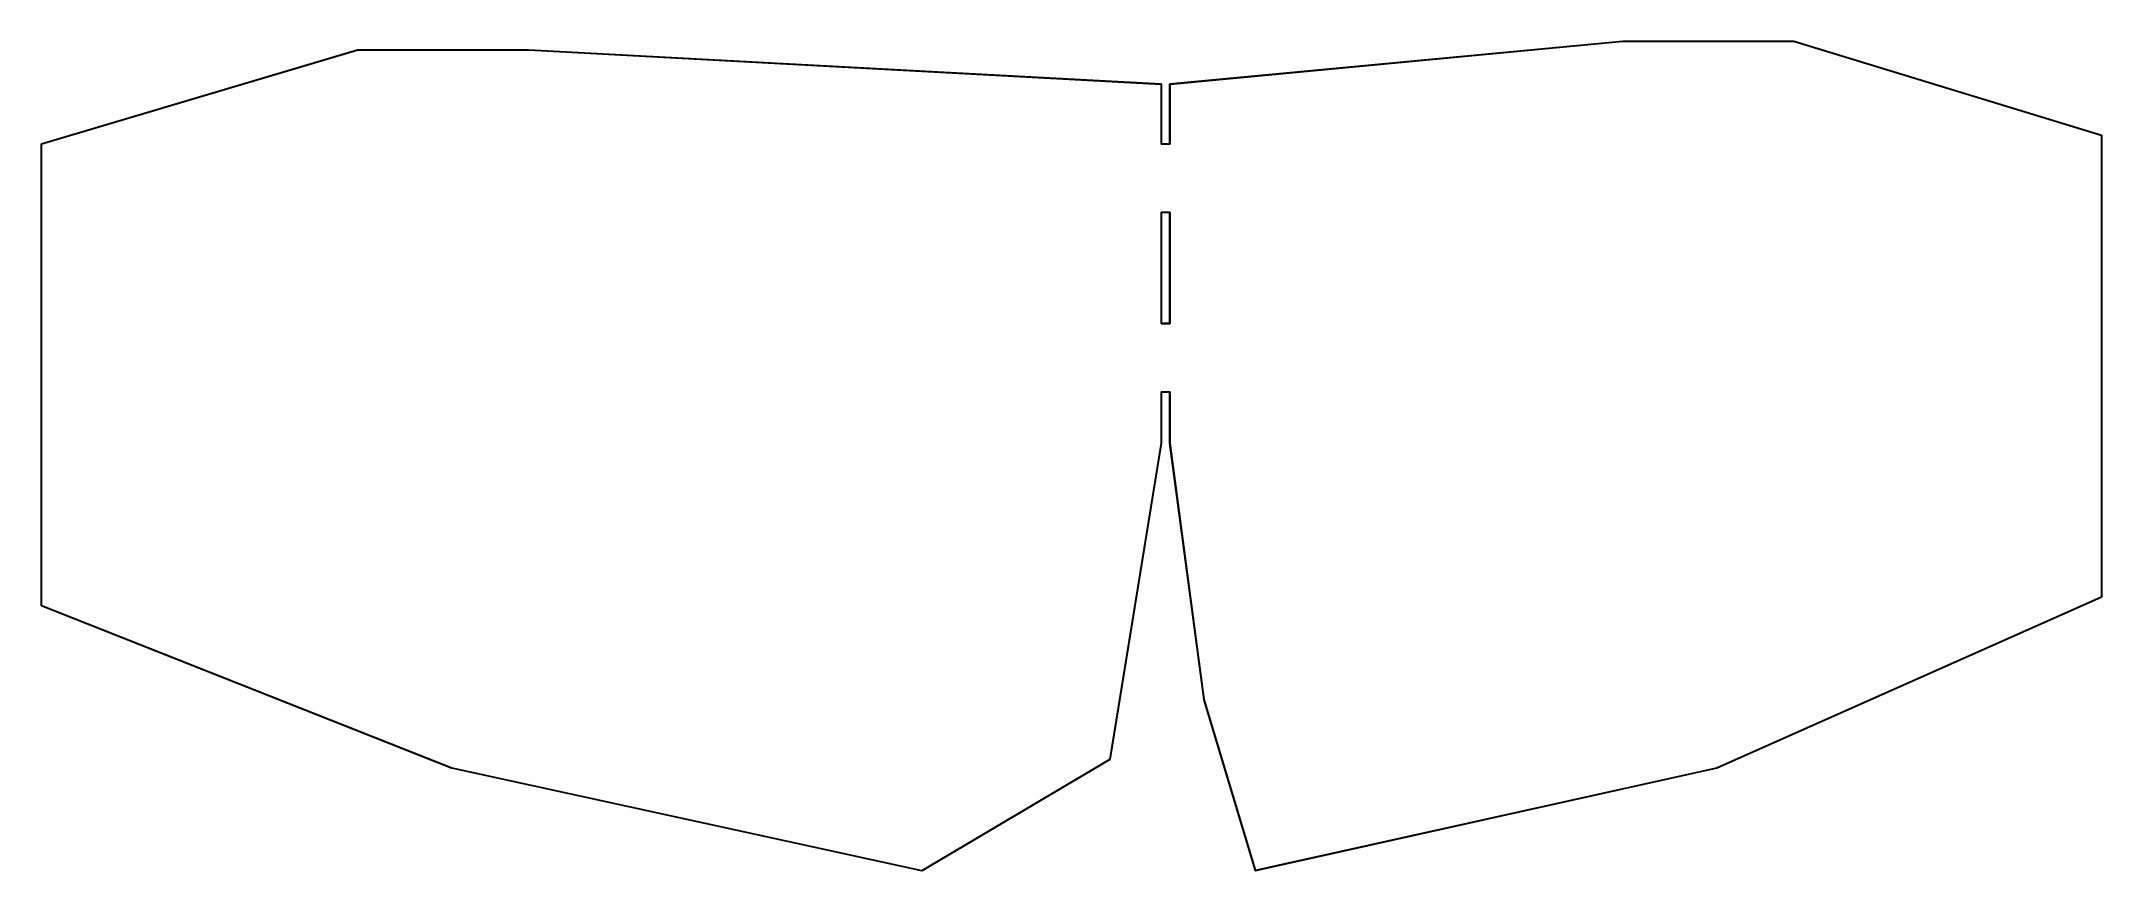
# Model space of a CAD drawing. Extents: x 173 to 414, y -219 to -122.
import ezdxf

# ---------------------------------------------------------------- set-up
doc = ezdxf.new("R2010")
doc.units = 0
doc.layers.add('BLACK', color=7, linetype='CONTINUOUS')

msp = doc.modelspace()

# ---------------------------------------------------------------- linework, layer by layer
at = {"layer": 'BLACK', "linetype": 'CONTINUOUS'}
for p, q in [((305, -126.975), (357.998, -121.975)), ((358.001, -122.025), (305.025, -127.023)), ((357.998, -121.975), (357.999, -121.975)), ((357.999, -121.975), (357.999, -121.975)), ((357.999, -121.975), (357.999, -121.975)), ((357.999, -121.975), (358, -121.975)), ((358, -121.975), (377.998, -121.975)), ((377.996, -122.025), (358.001, -122.025)), ((413.975, -133.019), (377.996, -122.025)), ((377.998, -121.975), (377.998, -121.975)), ((377.998, -121.975), (377.999, -121.975)), ((377.999, -121.975), (378.001, -121.975)), ((378.001, -121.975), (378.001, -121.975)), ((378.001, -121.975), (378.003, -121.975)), ((378.003, -121.975), (378.004, -121.975)), ((378.004, -121.975), (378.005, -121.975)), ((378.005, -121.975), (378.006, -121.976)), ((378.006, -121.976), (378.006, -121.976)), ((378.006, -121.976), (378.007, -121.976)), ((378.007, -121.976), (378.01, -121.977)), ((378.01, -121.977), (378.01, -121.977)), ((378.01, -121.977), (414.008, -132.976)), ((172.995, -133.975), (209.993, -122.976)), ((210.004, -123.025), (173.025, -134.019)), ((209.993, -122.976), (209.995, -122.975)), ((209.995, -122.975), (209.996, -122.975)), ((209.996, -122.975), (209.998, -122.975)), ((209.998, -122.975), (210, -122.975)), ((210, -122.975), (229.999, -122.975)), ((229.999, -123.025), (210.004, -123.025)), ((229.999, -122.975), (230, -122.975)), ((303.975, -127.024), (229.999, -123.025)), ((230, -122.975), (230.001, -122.975)), ((230.001, -122.975), (230.001, -122.975)), ((230.001, -122.975), (230.002, -122.975)), ((230.002, -122.975), (303.999, -126.975)), ((303.975, -133.999), (303.975, -127.024)), ((303.999, -126.975), (304, -126.975)), ((304, -126.975), (304.002, -126.975)), ((304.002, -126.975), (304.003, -126.975)), ((304.003, -126.975), (304.003, -126.975)), ((304.003, -126.975), (304.005, -126.975)), ((304.005, -126.975), (304.006, -126.976)), ((304.006, -126.976), (304.006, -126.976)), ((304.006, -126.976), (304.008, -126.976)), ((304.008, -126.976), (304.01, -126.977)), ((304.01, -126.977), (304.01, -126.977)), ((304.01, -126.977), (304.011, -126.977)), ((304.011, -126.977), (304.012, -126.978)), ((304.012, -126.978), (304.014, -126.979)), ((304.014, -126.979), (304.014, -126.98)), ((304.014, -126.98), (304.015, -126.98)), ((304.015, -126.98), (304.016, -126.981)), ((304.016, -126.981), (304.018, -126.982)), ((304.018, -126.982), (304.018, -126.983)), ((304.018, -126.983), (304.019, -126.983)), ((304.019, -126.983), (304.02, -126.985)), ((304.02, -126.985), (304.021, -126.986)), ((304.021, -126.986), (304.021, -126.987)), ((304.021, -126.987), (304.022, -126.987)), ((304.022, -126.987), (304.022, -126.989)), ((304.022, -126.989), (304.023, -126.99)), ((304.023, -126.99), (304.023, -126.991)), ((304.023, -126.991), (304.024, -126.992)), ((304.024, -126.992), (304.024, -126.993)), ((304.024, -126.993), (304.025, -126.995)), ((304.025, -126.995), (304.025, -126.996)), ((304.025, -126.996), (304.025, -126.996)), ((304.025, -126.996), (304.025, -126.998)), ((304.025, -126.998), (304.025, -126.999)), ((304.025, -126.999), (304.025, -126.999)), ((304.025, -126.999), (304.025, -127.001)), ((304.025, -127.001), (304.025, -127.002)), ((304.025, -127.002), (304.025, -133.975)), ((304.975, -126.995), (304.976, -126.994)), ((304.975, -126.996), (304.975, -126.995)), ((304.975, -126.997), (304.975, -126.996)), ((304.975, -126.999), (304.975, -126.997)), ((304.975, -127), (304.975, -126.999)), ((304.975, -126.999), (304.975, -126.999)), ((304.975, -127.002), (304.975, -127)), ((304.975, -133.975), (304.975, -127.002)), ((304.975, -127.002), (304.975, -127.002)), ((304.976, -126.992), (304.977, -126.99)), ((304.976, -126.993), (304.976, -126.992)), ((304.976, -126.994), (304.976, -126.993)), ((304.977, -126.989), (304.978, -126.988)), ((304.977, -126.99), (304.977, -126.989)), ((304.978, -126.988), (304.979, -126.987)), ((304.979, -126.986), (304.98, -126.985)), ((304.979, -126.987), (304.979, -126.986)), ((304.98, -126.985), (304.981, -126.984)), ((304.981, -126.983), (304.982, -126.982)), ((304.981, -126.984), (304.981, -126.983)), ((304.982, -126.982), (304.983, -126.981)), ((304.983, -126.981), (304.984, -126.981)), ((304.984, -126.981), (304.985, -126.98)), ((304.985, -126.98), (304.986, -126.979)), ((304.986, -126.979), (304.987, -126.979)), ((304.987, -126.979), (304.988, -126.978)), ((304.988, -126.978), (304.989, -126.977)), ((304.989, -126.977), (304.99, -126.977)), ((304.99, -126.977), (304.992, -126.976)), ((304.992, -126.976), (304.993, -126.976)), ((304.993, -126.976), (304.994, -126.976)), ((304.994, -126.976), (304.995, -126.975)), ((304.995, -126.975), (304.996, -126.975)), ((304.996, -126.975), (304.996, -126.975)), ((304.996, -126.975), (304.998, -126.975)), ((304.998, -126.975), (305, -126.975)), ((305, -126.975), (305, -126.975)), ((305.025, -127.023), (305.025, -133.999)), ((172.975, -133.995), (172.976, -133.994)), ((172.975, -133.996), (172.975, -133.995)), ((172.975, -133.997), (172.975, -133.996)), ((172.975, -133.999), (172.975, -133.997)), ((172.975, -134), (172.975, -133.999)), ((172.975, -133.999), (172.975, -133.999)), ((172.975, -134.002), (172.975, -134)), ((172.975, -187.999), (172.975, -134.002)), ((172.975, -134.002), (172.975, -134.002)), ((172.976, -133.992), (172.977, -133.99)), ((172.976, -133.993), (172.976, -133.992)), ((172.976, -133.994), (172.976, -133.993)), ((172.977, -133.989), (172.978, -133.988)), ((172.977, -133.99), (172.977, -133.989)), ((172.978, -133.988), (172.979, -133.987)), ((172.979, -133.986), (172.98, -133.985)), ((172.979, -133.987), (172.979, -133.986)), ((172.98, -133.985), (172.981, -133.984)), ((172.981, -133.983), (172.982, -133.982)), ((172.981, -133.984), (172.981, -133.983)), ((172.982, -133.982), (172.983, -133.981)), ((172.983, -133.981), (172.984, -133.98)), ((172.984, -133.98), (172.985, -133.98)), ((172.985, -133.98), (172.986, -133.979)), ((172.986, -133.979), (172.987, -133.978)), ((172.987, -133.978), (172.988, -133.978)), ((172.988, -133.978), (172.989, -133.977)), ((172.989, -133.977), (172.99, -133.977)), ((172.99, -133.977), (172.992, -133.976)), ((172.992, -133.976), (172.992, -133.976)), ((172.992, -133.976), (172.993, -133.976)), ((172.993, -133.976), (172.995, -133.975)), ((172.995, -133.975), (172.995, -133.975)), ((173.025, -134.019), (173.025, -187.983)), ((303.975, -134), (303.975, -133.999)), ((303.975, -134.005), (303.975, -134)), ((303.977, -134.01), (303.975, -134.005)), ((303.979, -134.014), (303.977, -134.01)), ((303.982, -134.018), (303.979, -134.014)), ((303.986, -134.021), (303.982, -134.018)), ((303.99, -134.023), (303.986, -134.021)), ((303.995, -134.025), (303.99, -134.023)), ((304, -134.025), (303.995, -134.025)), ((304.001, -134.025), (304, -134.025)), ((304.999, -134.025), (304.001, -134.025)), ((304.025, -133.975), (304.975, -133.975)), ((305, -134.025), (304.999, -134.025)), ((305.005, -134.025), (305, -134.025)), ((305.01, -134.023), (305.005, -134.025)), ((305.014, -134.021), (305.01, -134.023)), ((305.018, -134.018), (305.014, -134.021)), ((305.021, -134.014), (305.018, -134.018)), ((305.023, -134.01), (305.021, -134.014)), ((305.025, -134.005), (305.023, -134.01)), ((305.025, -133.999), (305.025, -134)), ((305.025, -134), (305.025, -134.001)), ((305.025, -134.001), (305.025, -134.001)), ((305.025, -134.001), (305.025, -134.005)), ((413.975, -186.984), (413.975, -133.019)), ((414.008, -132.976), (414.01, -132.977)), ((414.01, -132.977), (414.011, -132.977)), ((414.011, -132.977), (414.012, -132.978)), ((414.012, -132.978), (414.013, -132.979)), ((414.013, -132.979), (414.014, -132.979)), ((414.014, -132.979), (414.015, -132.98)), ((414.015, -132.98), (414.016, -132.981)), ((414.016, -132.981), (414.017, -132.981)), ((414.017, -132.981), (414.018, -132.982)), ((414.018, -132.982), (414.019, -132.983)), ((414.019, -132.983), (414.019, -132.984)), ((414.019, -132.984), (414.02, -132.985)), ((414.02, -132.985), (414.021, -132.986)), ((414.021, -132.986), (414.021, -132.987)), ((414.021, -132.987), (414.022, -132.988)), ((414.022, -132.988), (414.023, -132.989)), ((414.023, -132.989), (414.023, -132.99)), ((414.023, -132.99), (414.024, -132.992)), ((414.024, -132.992), (414.024, -132.993)), ((414.024, -132.993), (414.024, -132.994)), ((414.024, -132.994), (414.025, -132.995)), ((414.025, -132.995), (414.025, -132.996)), ((414.025, -132.996), (414.025, -132.998)), ((414.025, -132.998), (414.025, -132.999)), ((414.025, -132.999), (414.025, -186.998)), ((303.975, -141.995), (303.977, -141.99)), ((303.975, -142), (303.975, -141.995)), ((303.975, -142.001), (303.975, -142)), ((303.975, -154.999), (303.975, -142.001)), ((303.977, -141.99), (303.979, -141.986)), ((303.979, -141.986), (303.982, -141.982)), ((303.982, -141.982), (303.986, -141.979)), ((303.986, -141.979), (303.99, -141.977)), ((303.99, -141.977), (303.995, -141.975)), ((303.995, -141.975), (303.999, -141.975)), ((303.999, -141.975), (304, -141.975)), ((304, -141.975), (304.001, -141.975)), ((304.001, -141.975), (304.999, -141.975)), ((304.025, -142.025), (304.025, -154.975)), ((304.975, -142.025), (304.025, -142.025)), ((304.975, -154.975), (304.975, -142.025)), ((304.999, -141.975), (305, -141.975)), ((305, -141.975), (305.001, -141.975)), ((305.001, -141.975), (305.001, -141.975)), ((305.001, -141.975), (305.005, -141.975)), ((305.005, -141.975), (305.01, -141.977)), ((305.01, -141.977), (305.014, -141.979)), ((305.014, -141.979), (305.018, -141.982)), ((305.018, -141.982), (305.021, -141.986)), ((305.021, -141.986), (305.023, -141.99)), ((305.023, -141.99), (305.025, -141.995)), ((305.025, -141.995), (305.025, -142)), ((305.025, -142), (305.025, -142.001)), ((305.025, -142.001), (305.025, -154.999)), ((303.975, -155), (303.975, -154.999)), ((303.975, -155.005), (303.975, -155)), ((303.977, -155.01), (303.975, -155.005)), ((303.979, -155.014), (303.977, -155.01)), ((303.982, -155.018), (303.979, -155.014)), ((303.986, -155.021), (303.982, -155.018)), ((303.99, -155.023), (303.986, -155.021)), ((303.995, -155.025), (303.99, -155.023)), ((303.999, -155.025), (303.995, -155.025)), ((304, -155.025), (303.999, -155.025)), ((303.999, -155.025), (303.999, -155.025)), ((304.001, -155.025), (304, -155.025)), ((304.999, -155.025), (304.001, -155.025)), ((304.025, -154.975), (304.975, -154.975)), ((305, -155.025), (304.999, -155.025)), ((305.005, -155.025), (305, -155.025)), ((305.01, -155.023), (305.005, -155.025)), ((305.014, -155.021), (305.01, -155.023)), ((305.018, -155.018), (305.014, -155.021)), ((305.021, -155.014), (305.018, -155.018)), ((305.023, -155.01), (305.021, -155.014)), ((305.025, -155.005), (305.023, -155.01)), ((305.025, -154.999), (305.025, -155)), ((305.025, -155), (305.025, -155.001)), ((305.025, -155.001), (305.025, -155.005)), ((303.975, -162.995), (303.977, -162.99)), ((303.975, -163), (303.975, -162.995)), ((303.975, -163.001), (303.975, -163)), ((303.975, -168.998), (303.975, -163.001)), ((303.977, -162.99), (303.979, -162.986)), ((303.979, -162.986), (303.982, -162.982)), ((303.982, -162.982), (303.986, -162.979)), ((303.986, -162.979), (303.99, -162.977)), ((303.99, -162.977), (303.995, -162.975)), ((303.995, -162.975), (303.999, -162.975)), ((303.999, -162.975), (304, -162.975)), ((304, -162.975), (304.001, -162.975)), ((304.001, -162.975), (304.999, -162.975)), ((304.975, -163.025), (304.025, -163.025)), ((304.025, -163.025), (304.025, -168.998)), ((304.975, -168.998), (304.975, -163.025)), ((304.999, -162.975), (305, -162.975)), ((305, -162.975), (305.001, -162.975)), ((305.001, -162.975), (305.001, -162.975)), ((305.001, -162.975), (305.005, -162.975)), ((305.005, -162.975), (305.01, -162.977)), ((305.01, -162.977), (305.014, -162.979)), ((305.014, -162.979), (305.018, -162.982)), ((305.018, -162.982), (305.021, -162.986)), ((305.021, -162.986), (305.023, -162.99)), ((305.023, -162.99), (305.025, -162.995)), ((305.025, -162.995), (305.025, -163)), ((305.025, -163), (305.025, -163.001)), ((305.025, -163.001), (305.025, -168.998)), ((297.977, -205.984), (303.975, -168.998)), ((304.024, -169.006), (298.025, -206.004)), ((304.025, -169.005), (304.024, -169.006)), ((304.025, -168.998), (304.025, -168.999)), ((304.025, -168.999), (304.025, -169.001)), ((304.025, -169.001), (304.025, -169.001)), ((304.025, -169.001), (304.025, -169.002)), ((304.025, -169.002), (304.025, -169.003)), ((304.025, -169.003), (304.025, -169.003)), ((304.025, -169.003), (304.025, -169.005)), ((304.975, -169), (304.975, -168.998)), ((304.975, -168.998), (304.975, -168.998)), ((304.975, -169.001), (304.975, -169)), ((304.975, -169.002), (304.975, -169.001)), ((304.975, -169.003), (304.975, -169.002)), ((304.975, -169.002), (304.975, -169.002)), ((304.975, -169.005), (304.975, -169.003)), ((308.975, -199.002), (304.975, -169.005)), ((304.975, -169.005), (304.975, -169.005)), ((305.025, -168.998), (309.025, -198.995)), ((172.975, -188), (172.975, -187.999)), ((172.975, -188.003), (172.975, -188)), ((172.975, -188.005), (172.975, -188.003)), ((172.976, -188.007), (172.975, -188.005)), ((172.975, -188.005), (172.975, -188.005)), ((172.975, -188.005), (172.975, -188.005)), ((172.977, -188.01), (172.976, -188.007)), ((172.978, -188.012), (172.977, -188.01)), ((172.977, -188.01), (172.977, -188.01)), ((172.977, -188.01), (172.977, -188.01)), ((172.979, -188.014), (172.978, -188.012)), ((172.981, -188.016), (172.979, -188.014)), ((172.979, -188.014), (172.979, -188.014)), ((172.979, -188.014), (172.979, -188.014)), ((172.982, -188.018), (172.981, -188.016)), ((172.983, -188.018), (172.982, -188.018)), ((172.982, -188.018), (172.982, -188.018)), ((172.984, -188.019), (172.983, -188.018)), ((172.986, -188.021), (172.984, -188.019)), ((173.025, -187.983), (221.007, -206.976)), ((368.992, -206.976), (413.975, -186.984)), ((414.009, -187.023), (369.011, -207.022)), ((414.01, -187.023), (414.009, -187.023)), ((414.011, -187.022), (414.01, -187.023)), ((414.012, -187.022), (414.011, -187.022)), ((414.011, -187.022), (414.011, -187.022)), ((414.014, -187.021), (414.012, -187.022)), ((414.016, -187.019), (414.014, -187.021)), ((414.014, -187.021), (414.014, -187.021)), ((414.014, -187.021), (414.014, -187.021)), ((414.018, -187.018), (414.016, -187.019)), ((414.02, -187.016), (414.018, -187.017)), ((414.018, -187.017), (414.018, -187.018)), ((414.018, -187.018), (414.018, -187.018)), ((414.021, -187.014), (414.02, -187.016)), ((414.022, -187.011), (414.021, -187.013)), ((414.021, -187.013), (414.021, -187.014)), ((414.021, -187.014), (414.021, -187.014)), ((414.023, -187.01), (414.022, -187.011)), ((414.024, -187.007), (414.023, -187.009)), ((414.023, -187.009), (414.023, -187.009)), ((414.023, -187.009), (414.023, -187.01)), ((414.025, -187.005), (414.024, -187.007)), ((414.025, -186.998), (414.025, -186.999)), ((414.025, -186.999), (414.025, -187.001)), ((414.025, -187.001), (414.025, -187.001)), ((414.025, -187.001), (414.025, -187.002)), ((414.025, -187.002), (414.025, -187.004)), ((414.025, -187.004), (414.025, -187.005)), ((414.025, -187.005), (414.025, -187.005)), ((172.988, -188.022), (172.986, -188.021)), ((172.986, -188.021), (172.986, -188.021)), ((172.986, -188.021), (172.986, -188.021)), ((172.99, -188.023), (172.988, -188.022)), ((172.992, -188.024), (172.99, -188.023)), ((220.989, -207.023), (172.992, -188.024)), ((308.975, -199.004), (308.975, -199.002)), ((308.975, -199.002), (308.975, -199.002)), ((308.975, -199.005), (308.975, -199.004)), ((308.976, -199.005), (308.975, -199.005)), ((308.976, -199.006), (308.976, -199.005)), ((308.976, -199.008), (308.976, -199.006)), ((308.976, -199.006), (308.976, -199.006)), ((308.977, -199.009), (308.976, -199.008)), ((314.975, -219.005), (308.977, -199.009)), ((309.025, -198.995), (315.017, -218.971)), ((220.99, -207.023), (220.989, -207.023)), ((220.992, -207.024), (220.99, -207.023)), ((220.993, -207.024), (220.992, -207.024)), ((220.992, -207.024), (220.992, -207.024)), ((220.994, -207.024), (220.993, -207.024)), ((220.993, -207.024), (220.993, -207.024)), ((220.995, -207.025), (220.994, -207.024)), ((220.996, -207.025), (220.995, -207.025)), ((275.993, -219.024), (220.996, -207.025)), ((221.007, -206.976), (275.996, -218.973)), ((275.996, -218.973), (297.977, -205.984)), ((298.013, -206.021), (276.014, -219.021)), ((298.015, -206.02), (298.013, -206.021)), ((298.016, -206.02), (298.015, -206.02)), ((298.017, -206.019), (298.016, -206.02)), ((298.018, -206.018), (298.017, -206.019)), ((298.019, -206.016), (298.018, -206.017)), ((298.018, -206.017), (298.018, -206.018)), ((298.02, -206.015), (298.019, -206.016)), ((298.021, -206.014), (298.02, -206.015)), ((298.022, -206.012), (298.021, -206.013)), ((298.021, -206.013), (298.021, -206.014)), ((298.023, -206.011), (298.022, -206.012)), ((298.024, -206.009), (298.023, -206.01)), ((298.023, -206.01), (298.023, -206.011)), ((298.025, -206.004), (298.024, -206.006)), ((298.024, -206.006), (298.024, -206.008)), ((298.024, -206.008), (298.024, -206.009)), ((369.004, -207.025), (315.008, -219.024)), ((315.017, -218.971), (368.992, -206.976)), ((369.006, -207.025), (369.004, -207.025)), ((369.007, -207.024), (369.006, -207.025)), ((369.01, -207.023), (369.007, -207.024)), ((369.011, -207.022), (369.01, -207.023)), ((275.994, -219.024), (275.993, -219.024)), ((275.995, -219.025), (275.994, -219.024)), ((275.996, -219.025), (275.995, -219.025)), ((275.997, -219.025), (275.996, -219.025)), ((275.999, -219.025), (275.997, -219.025)), ((276, -219.025), (275.999, -219.025)), ((275.999, -219.025), (275.999, -219.025)), ((276.002, -219.025), (276, -219.025)), ((276.004, -219.025), (276.002, -219.025)), ((276.006, -219.024), (276.004, -219.025)), ((276.004, -219.025), (276.004, -219.025)), ((276.004, -219.025), (276.004, -219.025)), ((276.008, -219.024), (276.006, -219.024)), ((276.009, -219.024), (276.008, -219.024)), ((276.011, -219.022), (276.009, -219.023)), ((276.009, -219.023), (276.009, -219.024)), ((276.012, -219.022), (276.011, -219.022)), ((276.014, -219.021), (276.012, -219.022)), ((276.012, -219.022), (276.012, -219.022)), ((276.014, -219.021), (276.014, -219.021)), ((314.976, -219.007), (314.975, -219.005)), ((314.975, -219.005), (314.975, -219.005)), ((314.976, -219.008), (314.976, -219.007)), ((314.977, -219.009), (314.976, -219.008)), ((314.977, -219.01), (314.977, -219.009)), ((314.977, -219.011), (314.977, -219.01)), ((314.978, -219.012), (314.977, -219.011)), ((314.979, -219.013), (314.978, -219.012)), ((314.979, -219.014), (314.979, -219.013)), ((314.98, -219.015), (314.979, -219.014)), ((314.981, -219.016), (314.98, -219.015)), ((314.982, -219.017), (314.981, -219.016)), ((314.983, -219.018), (314.982, -219.017)), ((314.983, -219.019), (314.983, -219.018)), ((314.984, -219.019), (314.983, -219.019)), ((314.985, -219.02), (314.984, -219.019)), ((314.987, -219.021), (314.985, -219.02)), ((314.987, -219.022), (314.987, -219.021)), ((314.988, -219.022), (314.987, -219.022)), ((314.99, -219.023), (314.988, -219.022)), ((314.991, -219.023), (314.99, -219.023)), ((314.992, -219.024), (314.991, -219.023)), ((314.993, -219.024), (314.992, -219.024)), ((314.994, -219.024), (314.993, -219.024)), ((314.996, -219.025), (314.994, -219.024)), ((314.997, -219.025), (314.996, -219.025)), ((314.999, -219.025), (314.997, -219.025)), ((314.997, -219.025), (314.997, -219.025)), ((315.001, -219.025), (314.999, -219.025)), ((315.002, -219.025), (315.001, -219.025)), ((315.001, -219.025), (315.001, -219.025)), ((315.004, -219.025), (315.002, -219.025)), ((315.005, -219.024), (315.004, -219.025)), ((315.004, -219.025), (315.004, -219.025)), ((315.007, -219.024), (315.005, -219.024)), ((315.008, -219.024), (315.007, -219.024))]:
    msp.add_line(p, q, dxfattribs=at)

doc.saveas('drawing.dxf')
